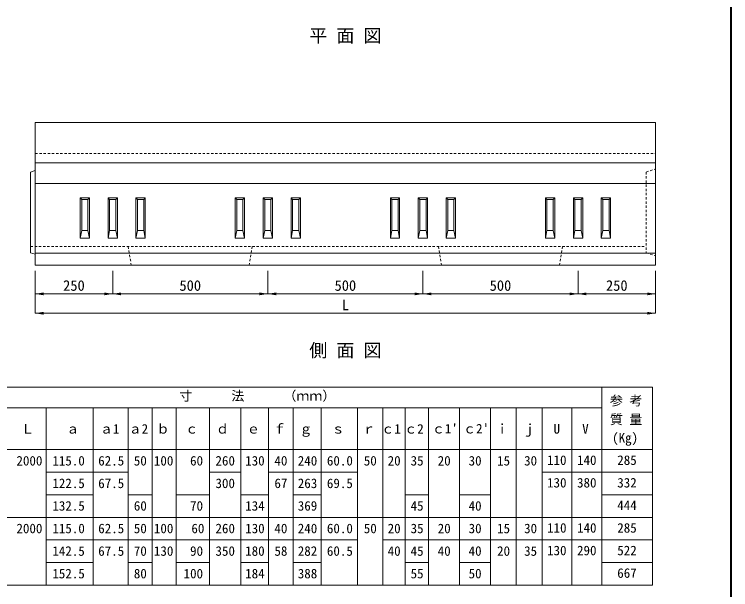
# Model space of a CAD drawing. Units: millimetres at full size. Extents: x -181 to 7884, y -558 to 5422.
# Drawn here: x 1510 to 3819, y 653 to 2507 of the extents above; entities that cross this region are included whole.
import ezdxf
from ezdxf.enums import TextEntityAlignment as Align

# ---------------------------------------------------------------- set-up
doc = ezdxf.new("R2010")
doc.units = ezdxf.units.MM
doc.header["$LTSCALE"] = 10
doc.linetypes.add('USER1', pattern=[1.35, 0.75, -0.6])
for name, color, linetype, lineweight in [('0_2', 7, 'Continuous', 9), ('_0-0_', 3, 'Continuous', 20), ('図枠', 7, 'Continuous', 5), ('寸法線', 7, 'Continuous', 9), ('本体', 2, 'Continuous', 9)]:
    doc.layers.add(name, color=color, linetype=linetype, lineweight=lineweight)
doc.styles.add('ＭＳ ゴシック', font='')
doc.styles.get('ＭＳ ゴシック').set_extended_font_data('MS Gothic')

# ---------------------------------------------------------------- blocks, each defined once
blk = doc.blocks.new('filled_arrow')
at = {"color": 0, "linetype": 'Continuous', "lineweight": -2}
blk.add_solid([(7.5, 1.25), (0, 0), (7.5, -1.25)], dxfattribs=at)

msp = doc.modelspace()

# ---------------------------------------------------------------- linework, layer by layer
at = {"layer": '_0-0_'}
for p, q in [((3567.08, 1305.66), (471.66, 1305.66)), ((3404.38, 1305.66), (3404.38, 667.72)), ((3567.08, 1305.66), (3567.08, 667.72)), ((3404.38, 1238.51), (1031.12, 1238.51)), ((1612.32, 1238.51), (1612.32, 1104.21)), ((1764.3, 1238.51), (1764.3, 1104.21)), ((1876.89, 1238.51), (1876.89, 1104.21)), ((1954.31, 1238.51), (1954.31, 1104.21)), ((2032.25, 1238.51), (2032.25, 1104.21)), ((2139.51, 1238.51), (2139.51, 1104.21)), ((2239.81, 1238.51), (2239.81, 1104.21)), ((2329.18, 1238.51), (2329.18, 1104.21)), ((2408.6, 1238.51), (2408.6, 1104.21)), ((2499.45, 1238.51), (2499.45, 1104.21)), ((2616.04, 1238.51), (2616.04, 1104.21)), ((2697.91, 1238.51), (2697.91, 1104.21)), ((2769.96, 1238.51), (2769.96, 1104.21)), ((2845.72, 1238.51), (2845.72, 1104.21)), ((2944.75, 1238.51), (2944.75, 1104.21)), ((3045.01, 1238.51), (3045.01, 1104.21)), ((3128.35, 1238.51), (3128.35, 667.72)), ((3211.15, 1238.51), (3211.15, 667.72)), ((3307.76, 1238.51), (3307.76, 667.72)), ((3404.38, 1104.21), (471.66, 1104.21)), ((1612.32, 1104.07), (1612.32, 667.72)), ((1764.3, 1104.07), (1764.3, 667.72)), ((1876.89, 1104.07), (1876.89, 667.72)), ((1954.31, 1104.07), (1954.31, 667.72)), ((2032.25, 1104.07), (2032.25, 667.72)), ((2139.51, 1104.07), (2139.51, 667.72)), ((2239.81, 1104.07), (2239.81, 667.72)), ((2329.18, 1104.07), (2329.18, 667.72)), ((2408.6, 1104.07), (2408.6, 667.72)), ((2499.45, 1104.07), (2499.45, 667.72)), ((2616.04, 1104.07), (2616.04, 667.72)), ((2697.91, 1104.07), (2697.91, 667.72)), ((2769.96, 1104.07), (2769.96, 667.72)), ((2845.72, 1104.07), (2845.72, 667.72)), ((2944.75, 1104.07), (2944.75, 667.72)), ((3045.01, 1104.07), (3045.01, 667.72)), ((3404.38, 1104.21), (3567.08, 1104.21)), ((1764.3, 1031.45), (1612.32, 1031.45)), ((1764.3, 1031.45), (1876.89, 1031.45)), ((2239.81, 1031.45), (2139.51, 1031.45)), ((2329.18, 1031.45), (2616.04, 1031.45)), ((3211.15, 1031.33), (3404.38, 1031.33)), ((3404.38, 1031.45), (3567.08, 1031.45)), ((1764.3, 958.71), (1612.32, 958.71)), ((1876.89, 958.71), (1954.31, 958.71)), ((2032.25, 958.71), (2139.51, 958.71)), ((2239.81, 958.71), (2329.18, 958.71)), ((2408.6, 958.71), (2499.45, 958.71)), ((2769.96, 958.71), (2845.72, 958.71)), ((2944.75, 958.71), (3045.01, 958.71)), ((3404.38, 958.71), (3567.08, 958.71)), ((3567.08, 885.97), (471.66, 885.97)), ((3567.08, 885.97), (3404.38, 885.97)), ((1764.3, 813.21), (1612.32, 813.21)), ((1764.3, 813.21), (1876.89, 813.21)), ((1876.89, 813.21), (1954.31, 813.21)), ((1954.31, 813.21), (2032.25, 813.21)), ((2032.25, 813.21), (2139.51, 813.21)), ((2139.51, 813.21), (2239.81, 813.21)), ((2239.81, 813.21), (2329.18, 813.21)), ((2329.18, 813.21), (2408.6, 813.21)), ((2408.6, 813.21), (2499.45, 813.21)), ((2499.45, 813.21), (2616.04, 813.21)), ((2697.91, 813.21), (2845.72, 813.21)), ((2845.72, 813.21), (2944.75, 813.21)), ((2944.75, 813.21), (3045.01, 813.21)), ((3045.01, 813.21), (3219.22, 813.21)), ((3404.38, 813.15), (3219.22, 813.15)), ((3404.38, 813.21), (3567.08, 813.21)), ((1764.3, 740.47), (1612.32, 740.47)), ((1876.89, 740.47), (1954.31, 740.47)), ((2032.25, 740.47), (2139.51, 740.47)), ((2239.81, 740.47), (2329.18, 740.47)), ((2408.6, 740.47), (2499.45, 740.47)), ((2769.96, 740.47), (2845.72, 740.47)), ((2944.75, 740.47), (3045.01, 740.47)), ((3404.38, 740.47), (3567.08, 740.47)), ((3567.08, 667.72), (471.66, 667.72))]:
    msp.add_line(p, q, dxfattribs=at)
at = {"layer": '図枠', "lineweight": 40}
msp.add_line((3819.37, 5182.37), (3819.37, -357.63), dxfattribs=at)
at = {"layer": '寸法線'}
for p, q in [((1577.24, 1680.73), (1577.24, 1543.67)), ((1577.24, 1680.73), (1577.24, 1606.1)), ((1827.24, 1680.73), (1827.24, 1606.1)), ((1827.24, 1680.73), (1827.24, 1606.1)), ((2327.24, 1680.73), (2327.24, 1606.1)), ((2327.24, 1680.73), (2327.24, 1606.1)), ((2827.24, 1680.73), (2827.24, 1606.1)), ((2827.24, 1680.73), (2827.24, 1606.1)), ((3327.24, 1680.73), (3327.24, 1606.1)), ((3327.24, 1680.73), (3327.24, 1606.1)), ((3577.24, 1680.73), (3577.24, 1543.67)), ((3577.24, 1680.73), (3577.24, 1606.1)), ((1577.24, 1606.1), (1827.24, 1606.1)), ((1827.24, 1606.1), (2327.24, 1606.1)), ((2327.24, 1606.1), (2827.24, 1606.1)), ((2827.24, 1606.1), (3327.24, 1606.1)), ((3327.24, 1606.1), (3577.24, 1606.1)), ((1577.24, 1543.67), (3577.24, 1543.67))]:
    msp.add_line(p, q, dxfattribs=at)
at = {"layer": '本体', "lineweight": 20}
for p, q in [((1577.24, 2158.73), (1577.24, 1698.73)), ((1577.24, 2158.73), (3577.24, 2158.73)), ((3577.24, 2158.73), (3577.24, 1698.73)), ((1577.24, 1698.73), (3577.24, 1698.73))]:
    msp.add_line(p, q, dxfattribs=at)
at = {"layer": '本体', "linetype": 'USER1'}
for p, q in [((1577.24, 2058.73), (3577.24, 2058.73)), ((3547.24, 1998.73), (3577.24, 2008.73)), ((3547.24, 1998.73), (3547.24, 1738.73)), ((1562.24, 1758.73), (3547.24, 1758.73)), ((1877.24, 1758.73), (1887.24, 1698.73)), ((2277.24, 1758.73), (2267.24, 1698.73)), ((2877.24, 1758.73), (2887.24, 1698.73)), ((3277.24, 1758.73), (3267.24, 1698.73)), ((3547.24, 1738.73), (3577.24, 1728.73))]:
    msp.add_line(p, q, dxfattribs=at)
at = {"layer": '本体'}
for p, q in [((1577.24, 2028.73), (3577.24, 2028.73)), ((1577.24, 1961.73), (3577.24, 1961.73)), ((1722.24, 1915.74), (1752.24, 1915.74)), ((1722.24, 1785.74), (1722.24, 1915.74)), ((1727.24, 1910.73), (1747.24, 1910.73)), ((1752.24, 1915.74), (1752.24, 1785.74)), ((1812.24, 1915.74), (1842.24, 1915.74)), ((1812.24, 1785.74), (1812.24, 1915.74)), ((1817.24, 1910.73), (1837.24, 1910.73)), ((1842.24, 1915.74), (1842.24, 1785.74)), ((1902.24, 1915.74), (1932.24, 1915.74)), ((1902.24, 1785.74), (1902.24, 1915.74)), ((1907.24, 1910.73), (1927.24, 1910.73)), ((1932.24, 1915.74), (1932.24, 1785.74)), ((2222.24, 1915.74), (2252.24, 1915.74)), ((2222.24, 1785.74), (2222.24, 1915.74)), ((2227.24, 1910.73), (2247.24, 1910.73)), ((2252.24, 1915.74), (2252.24, 1785.74)), ((2312.24, 1915.74), (2342.24, 1915.74)), ((2312.24, 1785.74), (2312.24, 1915.74)), ((2317.24, 1910.73), (2337.24, 1910.73)), ((2342.24, 1915.74), (2342.24, 1785.74)), ((2402.24, 1915.74), (2432.24, 1915.74)), ((2402.24, 1785.74), (2402.24, 1915.74)), ((2407.24, 1910.73), (2427.24, 1910.73)), ((2432.24, 1915.74), (2432.24, 1785.74)), ((2722.24, 1915.74), (2752.24, 1915.74)), ((2722.24, 1785.74), (2722.24, 1915.74)), ((2727.24, 1910.73), (2747.24, 1910.73)), ((2752.24, 1915.74), (2752.24, 1785.74)), ((2812.24, 1915.74), (2842.24, 1915.74)), ((2812.24, 1785.74), (2812.24, 1915.74)), ((2817.24, 1910.73), (2837.24, 1910.73)), ((2842.24, 1915.74), (2842.24, 1785.74)), ((2902.24, 1915.74), (2932.24, 1915.74)), ((2902.24, 1785.74), (2902.24, 1915.74)), ((2907.24, 1910.73), (2927.24, 1910.73)), ((2932.24, 1915.74), (2932.24, 1785.74)), ((3222.24, 1915.74), (3252.24, 1915.74)), ((3222.24, 1785.74), (3222.24, 1915.74)), ((3227.24, 1910.73), (3247.24, 1910.73)), ((3252.24, 1915.74), (3252.24, 1785.74)), ((3312.24, 1915.74), (3342.24, 1915.74)), ((3312.24, 1785.74), (3312.24, 1915.74)), ((3317.24, 1910.73), (3337.24, 1910.73)), ((3342.24, 1915.74), (3342.24, 1785.74)), ((3402.24, 1915.74), (3432.24, 1915.74)), ((3402.24, 1785.74), (3402.24, 1915.74)), ((3407.24, 1910.73), (3427.24, 1910.73)), ((3432.24, 1915.74), (3432.24, 1785.74)), ((1722.24, 1785.74), (1727.24, 1810.74)), ((1747.24, 1810.74), (1727.24, 1810.74)), ((1747.24, 1810.74), (1752.24, 1785.74)), ((1812.24, 1785.74), (1817.24, 1810.74)), ((1837.24, 1810.74), (1817.24, 1810.74)), ((1837.24, 1810.74), (1842.24, 1785.74)), ((1902.24, 1785.74), (1907.24, 1810.74)), ((1927.24, 1810.74), (1907.24, 1810.74)), ((1927.24, 1810.74), (1932.24, 1785.74)), ((2222.24, 1785.74), (2227.24, 1810.74)), ((2247.24, 1810.74), (2227.24, 1810.74)), ((2247.24, 1810.74), (2252.24, 1785.74)), ((2312.24, 1785.74), (2317.24, 1810.74)), ((2337.24, 1810.74), (2317.24, 1810.74)), ((2337.24, 1810.74), (2342.24, 1785.74)), ((2402.24, 1785.74), (2407.24, 1810.74)), ((2427.24, 1810.74), (2407.24, 1810.74)), ((2427.24, 1810.74), (2432.24, 1785.74)), ((2722.24, 1785.74), (2727.24, 1810.74)), ((2747.24, 1810.74), (2727.24, 1810.74)), ((2747.24, 1810.74), (2752.24, 1785.74)), ((2812.24, 1785.74), (2817.24, 1810.74)), ((2837.24, 1810.74), (2817.24, 1810.74)), ((2837.24, 1810.74), (2842.24, 1785.74)), ((2902.24, 1785.74), (2907.24, 1810.74)), ((2927.24, 1810.74), (2907.24, 1810.74)), ((2927.24, 1810.74), (2932.24, 1785.74)), ((3222.24, 1785.74), (3227.24, 1810.74)), ((3247.24, 1810.74), (3227.24, 1810.74)), ((3247.24, 1810.74), (3252.24, 1785.74)), ((3312.24, 1785.74), (3317.24, 1810.74)), ((3337.24, 1810.74), (3317.24, 1810.74)), ((3337.24, 1810.74), (3342.24, 1785.74)), ((3402.24, 1785.74), (3407.24, 1810.74)), ((3427.24, 1810.74), (3407.24, 1810.74)), ((3427.24, 1810.74), (3432.24, 1785.74)), ((1752.24, 1785.74), (1722.24, 1785.74)), ((1842.24, 1785.74), (1812.24, 1785.74)), ((1932.24, 1785.74), (1902.24, 1785.74)), ((2252.24, 1785.74), (2222.24, 1785.74)), ((2342.24, 1785.74), (2312.24, 1785.74)), ((2432.24, 1785.74), (2402.24, 1785.74)), ((2752.24, 1785.74), (2722.24, 1785.74)), ((2842.24, 1785.74), (2812.24, 1785.74)), ((2932.24, 1785.74), (2902.24, 1785.74)), ((3252.24, 1785.74), (3222.24, 1785.74)), ((3342.24, 1785.74), (3312.24, 1785.74)), ((3432.24, 1785.74), (3402.24, 1785.74)), ((1577.24, 1737.36), (3577.24, 1737.36))]:
    msp.add_line(p, q, dxfattribs=at)
at = {"layer": '本体', "lineweight": 18}
for p, q in [((1577.24, 2003.73), (1562.24, 1998.73)), ((1562.24, 1998.73), (1562.24, 1738.73)), ((1577.24, 1733.73), (1562.24, 1738.73))]:
    msp.add_line(p, q, dxfattribs=at)
at = {"layer": '本体'}
for points in [[(1722.24, 1915.74), (1727.24, 1910.73), (1727.24, 1810.74)], [(1747.24, 1810.74), (1747.24, 1910.73), (1752.24, 1915.74)], [(1812.24, 1915.74), (1817.24, 1910.73), (1817.24, 1810.74)], [(1837.24, 1810.74), (1837.24, 1910.73), (1842.24, 1915.74)], [(1902.24, 1915.74), (1907.24, 1910.73), (1907.24, 1810.74)], [(1927.24, 1810.74), (1927.24, 1910.73), (1932.24, 1915.74)], [(2222.24, 1915.74), (2227.24, 1910.73), (2227.24, 1810.74)], [(2247.24, 1810.74), (2247.24, 1910.73), (2252.24, 1915.74)], [(2312.24, 1915.74), (2317.24, 1910.73), (2317.24, 1810.74)], [(2337.24, 1810.74), (2337.24, 1910.73), (2342.24, 1915.74)], [(2402.24, 1915.74), (2407.24, 1910.73), (2407.24, 1810.74)], [(2427.24, 1810.74), (2427.24, 1910.73), (2432.24, 1915.74)], [(2722.24, 1915.74), (2727.24, 1910.73), (2727.24, 1810.74)], [(2747.24, 1810.74), (2747.24, 1910.73), (2752.24, 1915.74)], [(2812.24, 1915.74), (2817.24, 1910.73), (2817.24, 1810.74)], [(2837.24, 1810.74), (2837.24, 1910.73), (2842.24, 1915.74)], [(2902.24, 1915.74), (2907.24, 1910.73), (2907.24, 1810.74)], [(2927.24, 1810.74), (2927.24, 1910.73), (2932.24, 1915.74)], [(3222.24, 1915.74), (3227.24, 1910.73), (3227.24, 1810.74)], [(3247.24, 1810.74), (3247.24, 1910.73), (3252.24, 1915.74)], [(3312.24, 1915.74), (3317.24, 1910.73), (3317.24, 1810.74)], [(3337.24, 1810.74), (3337.24, 1910.73), (3342.24, 1915.74)], [(3402.24, 1915.74), (3407.24, 1910.73), (3407.24, 1810.74)], [(3427.24, 1810.74), (3427.24, 1910.73), (3432.24, 1915.74)]]:
    msp.add_lwpolyline(points, dxfattribs=at)

# ---------------------------------------------------------------- block references
at = {"layer": '寸法線', "xscale": 3.6, "yscale": 3.6}
for p in [(1577.24, 1606.1), (1827.24, 1606.1), (2327.24, 1606.1), (2827.24, 1606.1), (3327.24, 1606.1), (1577.24, 1543.67)]:
    msp.add_blockref('filled_arrow', p, dxfattribs=at)
at = {"layer": '寸法線', "xscale": 3.6, "yscale": 3.6, "rotation": 180}
for p in [(1827.24, 1606.1), (2327.24, 1606.1), (2827.24, 1606.1), (3327.24, 1606.1), (3577.24, 1606.1), (3577.24, 1543.67)]:
    msp.add_blockref('filled_arrow', p, dxfattribs=at)

# ---------------------------------------------------------------- texts
at = {"layer": '0_2', "style": 'ＭＳ ゴシック'}
for s, p in [('平 面 図', (2577.24, 2438.31)), ('側 面 図', (2577.24, 1424.15))]:
    msp.add_text(s, height=42.72, dxfattribs=at).set_placement(p, align=Align.MIDDLE_CENTER)
msp.add_text('寸\u3000\u3000\u3000法\u3000\u3000\u3000（ｍｍ）\u3000', height=30.76, dxfattribs=at).set_placement((2314.36, 1252.89), align=Align.BOTTOM_CENTER)
for s, p in [('参 考', (3429.9, 1237.51)), ('質 量', (3429.9, 1176.91)), ('Ｌ', (1532.09, 1146.59)), ('ａ', (1677.5, 1146.59)), ('ａ1', (1785.96, 1146.59)), ('ａ2', (1878.54, 1146.59)), ('ｂ', (1968.46, 1146.59)), ('ｃ', (2061.05, 1146.59)), ('ｄ', (2160.21, 1146.59)), ('ｅ', (2259.67, 1146.59)), ('ｆ', (2344.07, 1146.59)), ('ｇ', (2429.2, 1146.59)), ('ｓ', (2532.92, 1146.59)), ('ｒ', (2632.15, 1146.59)), ('ｃ1', (2693.04, 1146.59)), ('ｃ2', (2766.95, 1146.59)), ("ｃ1'", (2856.19, 1147.13)), ("ｃ2'", (2956.59, 1147.13)), ('ｉ', (3061.86, 1146.59)), ('ｊ', (3148.96, 1146.59)), ('U', (3248.32, 1146.59)), ('V', (3340.64, 1146.59)), ('(Kg)', (3437.23, 1117.63)), ('285', (3453.74, 1045.72)), ('115.0', (1632.64, 1043.83)), ('62.5', (1780.57, 1043.83)), ('50', (1895.28, 1043.82)), ('100', (1959.98, 1043.82)), (' 60', (2055.71, 1043.82)), ('260', (2158.53, 1043.83)), ('130', (2254.32, 1043.82)), ('40', (2348.57, 1043.83)), ('240', (2423.85, 1043.83)), ('60.0', (2517.72, 1043.83)), ('20', (2713.61, 1043.82)), ('35', (2787.52, 1043.82)), ('20', (2874.92, 1043.82)), ('30', (2974.56, 1043.82)), ('110', (3227.47, 1045.72)), ('140', (3324.08, 1045.72)), ('122.5', (1632.64, 971.09)), ('67.5', (1780.57, 971.09)), ('300', (2158.53, 971.09)), ('67', (2348.57, 971.09)), ('263', (2423.85, 971.09)), ('69.5', (2517.72, 971.09)), ('130', (3227.47, 972.97)), ('380', (3324.08, 972.97)), ('332', (3453.74, 972.97)), ('132.5', (1632.64, 898.36)), ('60', (1895.28, 898.36)), (' 70', (2055.71, 898.36)), ('134', (2254.32, 898.36)), ('369', (2423.85, 898.36)), ('45', (2787.52, 898.36)), ('40', (2974.56, 898.36)), ('444', (3453.74, 900.22)), ('2000', (1516.88, 825.64)), ('115.0', (1632.64, 825.66)), ('62.5', (1780.57, 825.66)), ('50', (1895.28, 825.66)), ('100', (1959.98, 825.66)), ('60', (2080.91, 825.66)), ('260', (2158.53, 825.66)), ('130', (2254.32, 825.66)), ('40', (2348.57, 825.66)), ('240', (2423.85, 825.66)), ('60.0', (2517.72, 825.66)), ('50', (2636.66, 825.64)), ('20', (2713.61, 825.66)), ('35', (2787.52, 825.66)), ('20', (2874.92, 825.66)), ('30', (2974.56, 825.66)), ('15', (3066.36, 825.66)), ('30', (3153.47, 825.66)), ('110', (3227.47, 827.42)), ('140', (3324.08, 827.42)), ('285', (3453.74, 827.42)), ('142.5', (1632.64, 752.91)), ('67.5', (1780.57, 752.91)), ('70', (1895.28, 752.91)), ('130', (1959.98, 752.91)), (' 90', (2055.71, 752.91)), ('350', (2158.53, 752.91)), ('180', (2254.32, 752.91)), ('58', (2348.57, 752.91)), ('282', (2423.85, 752.91)), ('60.5', (2517.72, 752.91)), ('40', (2713.61, 752.91)), ('45', (2787.52, 752.91)), ('40', (2874.92, 752.91)), ('40', (2974.56, 752.91)), ('20', (3066.36, 752.91)), ('35', (3153.47, 752.91)), ('130', (3227.47, 754.68)), ('290', (3324.08, 754.68)), ('522', (3453.74, 754.68)), ('152.5', (1632.64, 680.18)), ('80', (1895.28, 680.18)), ('100', (2055.71, 680.18)), ('184', (2254.32, 680.18)), ('388', (2423.85, 680.18)), ('55', (2787.52, 680.18)), ('50', (2974.56, 680.18)), ('667', (3453.74, 681.93))]:
    msp.add_text(s, height=30.76, dxfattribs=at).set_placement(p, align=Align.BOTTOM_LEFT)
for s, rotation, p in [('2000', 359.998, (1516.88, 1043.82)), ('50', 359.996, (2636.66, 1043.82)), ('15', 359.996, (3066.36, 1043.82)), ('30', 359.996, (3153.47, 1043.82))]:
    msp.add_text(s, height=30.76, rotation=rotation, dxfattribs=at).set_placement(p, align=Align.BOTTOM_LEFT)
at = {"layer": '寸法線', "style": 'ＭＳ ゴシック'}
for s, p in [('250', (1702.24, 1633.1)), ('500', (2077.24, 1633.1)), ('500', (2577.24, 1633.1)), ('500', (3077.24, 1633.1)), ('250', (3452.24, 1633.1)), ('L', (2577.24, 1570.67))]:
    msp.add_text(s, height=34.18, dxfattribs=at).set_placement(p, align=Align.MIDDLE_CENTER)

doc.saveas('drawing.dxf')
